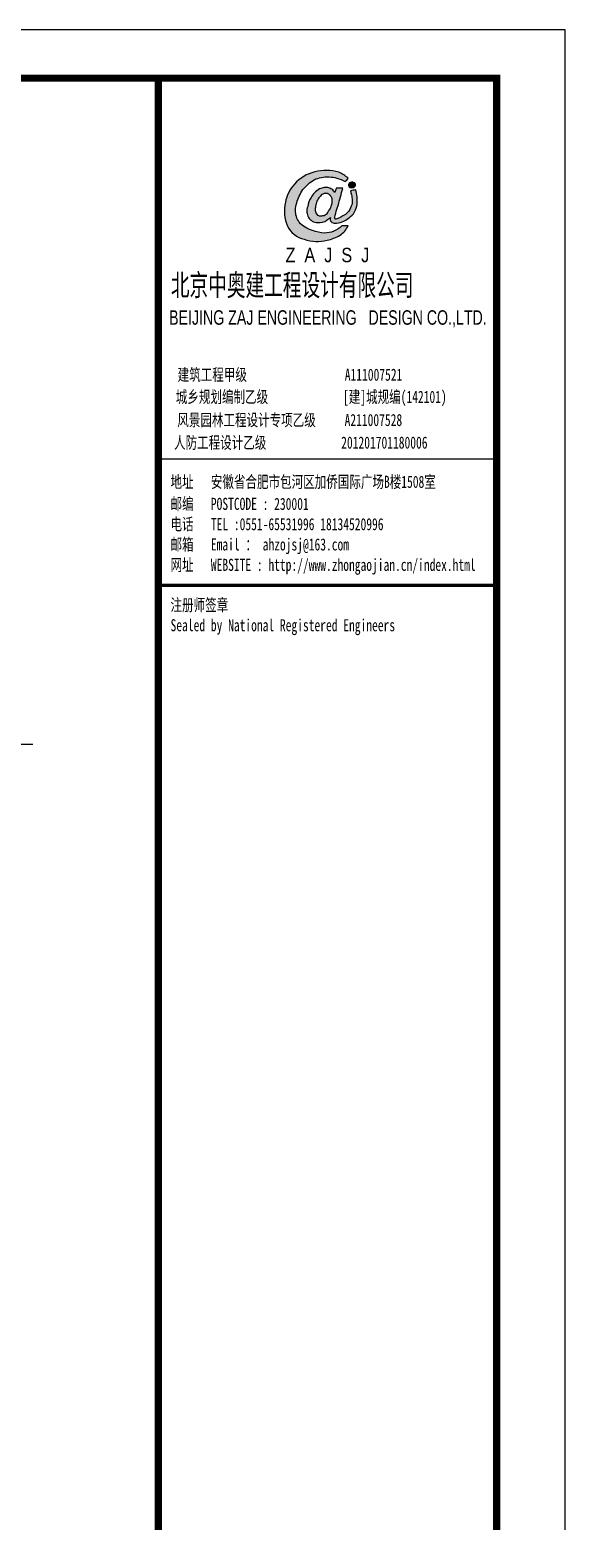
# Model space of a CAD drawing. Extents: x 180850 to 1399066, y 48356 to 327880.
# Drawn here: x 410236 to 425889, y 273319 to 316984 of the extents above; entities that cross this region are included whole.
import ezdxf
from ezdxf.enums import TextEntityAlignment as Align

# ---------------------------------------------------------------- set-up
doc = ezdxf.new("R2010")
doc.units = 0
doc.header["$LTSCALE"] = 1000
for name, color, linetype in [('AXIS', 3, 'Continuous'), ('PUB_TITLE', 4, 'Continuous'), ('图签', 3, 'Continuous')]:
    doc.layers.add(name, color=color, linetype=linetype)
doc.styles.add('_gyy_title_Arial', font='arial.ttf', dxfattribs={"width": 0.7})
doc.styles.add('_gyy_title_ST', font='', dxfattribs={"width": 0.8})
doc.styles.add('HZ', font='txt.shx', dxfattribs={"width": 0.8, "bigfont": '000hztxt.shx'})
doc.styles.get('_gyy_title_ST').set_extended_font_data('SimSun')

# ---------------------------------------------------------------- blocks, each defined once
blk = doc.blocks.new('dd')
at = {"layer": '图签'}
h = blk.add_hatch(color=5, dxfattribs=at)
h.set_gradient(color1=(0, 0, 255), color2=(36, 36, 255), one_color=1, tint=0.57)
h.paths.add_polyline_path([(452, 1270, -0.093206), (531, 1562, -0.136321), (716, 1807, -0.161039), (988, 1948, -0.108591), (1307, 1935, -0.049497), (1479, 1861, 0.062627), (1539, 1932, 0.094388), (1351, 2056, 0.136326), (854, 2062, 0.161722), (430, 1810, 0.133661), (243, 1435, 0.158414), (286, 937, 0.22517), (632, 669, 0.138663), (1107, 646, 0.074676), (1375, 753, 0.125344), (1543, 944, 0.006312), (1413, 948, -0.090385), (1244, 833, -0.096745), (1053, 797, -0.073845), (803, 850, -0.140868), (530, 1020, -0.160753)])
h = blk.add_hatch(color=5, dxfattribs=at)
h.set_gradient(color1=(0, 0, 255), color2=(36, 36, 255), one_color=1, tint=0.57)
h.paths.add_polyline_path([(1306, 1289, 0.011169), (1334, 1370, 0.005807), (1431, 1724, 0.01105), (1292, 1724, 0.016796), (1267, 1634, 0.125943), (1203, 1704, 0.083806), (1120, 1739, 0.082879), (1047, 1739, -0.008503), (952, 1710, 0.060057), (844, 1628, 0.086078), (774, 1532, 0.099424), (705, 1347, 0.12153), (690, 1225, 0.102644), (719, 1122, 0.056648), (797, 1042, 0.092914), (913, 1013, 0.194578), (1098, 1064, -0.002562), (1175, 1122, 0.064354), (1167, 1068, 0.172385), (1207, 1017, 0.105458), (1300, 1002, 0.086567), (1454, 1046, 0.047674), (1592, 1136, 0.166359), (1692, 1274, 0.096748), (1728, 1431, 0.03151), (1728, 1548, 0.041815), (1700, 1691, 0.007654), (1588, 1673, -0.009919), (1610, 1585, -0.068269), (1624, 1482, -0.105336), (1605, 1352, -0.14652), (1528, 1223, -0.070486), (1434, 1151, -0.077937), (1341, 1103, -0.127098), (1272, 1084, -0.114215), (1267, 1129, -0.007609)])
h.paths.add_polyline_path([(865, 1245, -0.099994), (863, 1328, -0.050974), (888, 1427, -0.120527), (938, 1529, -0.043888), (1002, 1595, -0.08446), (1063, 1619, -0.147309), (1127, 1607, -0.037474), (1177, 1572, -0.06931), (1209, 1507, -0.067662), (1213, 1431, -0.02676), (1211, 1413, 0.017209), (1183, 1329, -0.048815), (1120, 1223, -0.139096), (1046, 1163, -0.097991), (944, 1153, -0.085394), (909, 1169, -0.149141)], flags=16)
h = blk.add_hatch(color=1, dxfattribs=at)
h.set_gradient(color1=(255, 0, 0), color2=(255, 0, 0), tint=0.57)
h.paths.add_polyline_path([(1557, 1818, 0.386553), (1564, 1757, 0.170676), (1604, 1736, 0.082224), (1657, 1743, 0.087509), (1686, 1766, 0.264235), (1694, 1804, 0.244333), (1636, 1850, 0.30271)])
blk.add_lwpolyline([(1539, 1932, 0.094388), (1351, 2056, 0.136326), (854, 2062, 0.161722), (430, 1810, 0.133661), (243, 1435, 0.158414), (286, 937, 0.22517), (632, 669, 0.138663), (1107, 646, 0.074676), (1375, 753, 0.125344), (1543, 944, 0.006312), (1413, 948, -0.090385), (1244, 833, -0.096745), (1053, 797, -0.073845), (803, 850, -0.140868), (530, 1020, -0.160753), (452, 1270, -0.093206), (531, 1562, -0.136321), (716, 1807, -0.161039), (988, 1948, -0.108591), (1307, 1935, -0.049497), (1479, 1861, 0.062627)], format="xyb", close=True, dxfattribs=at)
for points in [[(1431, 1724, 0.011041), (1292, 1724, 0.016796), (1267, 1634, 0.125943), (1203, 1704, 0.083806), (1120, 1739, 0.082879), (1047, 1739, -0.008503), (952, 1710, 0.060057), (844, 1628, 0.086078), (774, 1532, 0.099424), (705, 1347, 0.12153), (690, 1225, 0.102644), (719, 1122, 0.056648), (797, 1042, 0.092914), (913, 1013, 0.194578), (1098, 1064, -0.002562), (1175, 1122, 0.064354), (1167, 1068, 0.172385), (1207, 1017, 0.105458), (1300, 1002, 0.086567), (1454, 1046, 0.047674), (1592, 1136, 0.166359), (1692, 1274, 0.096748), (1728, 1431, 0.03151), (1728, 1548, 0.041815), (1700, 1691, 0.007654), (1588, 1673, -0.009919), (1610, 1585, -0.068269), (1624, 1482, -0.105336), (1605, 1352, -0.14652), (1528, 1223, -0.070486), (1434, 1151, -0.077937), (1341, 1103, -0.127098), (1272, 1084, -0.114215), (1267, 1129, -0.007609), (1306, 1289, 0.011169), (1334, 1370, 0.005782), (1430, 1722, 0.069025)], [(1213, 1431, 0.067662), (1209, 1507, 0.06931), (1177, 1572, 0.037474), (1127, 1607, 0.147309), (1063, 1619, 0.08446), (1002, 1595, 0.043888), (938, 1529, 0.120527), (888, 1427, 0.050974), (863, 1328, 0.099994), (865, 1245, 0.149141), (909, 1169, 0.085394), (944, 1153, 0.097991), (1046, 1163, 0.139096), (1120, 1223, 0.048815), (1183, 1329, -0.017209), (1211, 1413, 0.02676), (1213, 1431, 0.441273)], [(1694, 1804, 0.243958), (1636, 1850, 0.303117), (1557, 1818, 0.386553), (1564, 1757, 0.170676), (1604, 1736, 0.082224), (1657, 1743, 0.087509), (1686, 1766, 0.264235), (1694, 1804, -7.823139)]]:
    blk.add_lwpolyline(points, format="xyb", dxfattribs=at)
at = {"insert": (246, 492), "char_height": 300, "width": 8000, "attachment_point": 1, "style": 'HZ'}
blk.add_mtext('{\\fArial|b0|i0|c0|p32;Z  A  J  S  J}', dxfattribs=at)

msp = doc.modelspace()

# ---------------------------------------------------------------- linework, layer by layer
at = {"layer": 'AXIS'}
msp.add_line((410324.61, 296060.16), (407590.69, 296060.16), dxfattribs=at)
at = {"layer": 'PUB_TITLE'}
msp.add_line((413990.5, 304424.06), (423889.48, 304424.06), dxfattribs=at)
msp.add_lwpolyline([(307089.48, 232984.16), (425889.48, 232984.16), (425889.48, 316984.16), (307089.48, 316984.16)], close=True, dxfattribs=at)
at = {"layer": 'PUB_TITLE', "const_width": 212.12}
for points in [[(309909.8, 234398.34), (309909.8, 315569.98), (423889.48, 315569.98), (423889.48, 234398.34)], [(413990.5, 315569.98), (423889.48, 315569.98), (423889.48, 234398.34), (413990.5, 234398.34)]]:
    msp.add_lwpolyline(points, close=True, dxfattribs=at)
at = {"layer": 'PUB_TITLE', "const_width": 98.99}
msp.add_lwpolyline([(413990.5, 300718.41), (423889.48, 300718.41)], dxfattribs=at)

# ---------------------------------------------------------------- block references
at = {"layer": '图签', "xscale": 1.414139999943435, "yscale": 1.414139999943435, "zscale": 1.414139999943435}
msp.add_blockref('dd', (417364.07, 309907.24), dxfattribs=at)

# ---------------------------------------------------------------- texts
at = {"color": 1, "insert": (414358.7, 309846.28), "char_height": 718.1993, "width": 9393.6358, "attachment_point": 1, "style": 'HZ'}
msp.add_mtext('北京中奥建工程设计有限公司', dxfattribs=at)
at = {"layer": 'PUB_TITLE', "width": 0.7}
for s, height, style, p in [('BEIJING ZAJ ENGINEERING   DESIGN CO.,LTD.', 424.2416, '_gyy_title_Arial', (418951.59, 308349.06)), ('建筑工程甲级                 A111007521             ', 353.5346, '_gyy_title_ST', (418937.37, 306710.73)), ('城乡规划编制乙级             [建]城规编(142101)', 353.5346, '_gyy_title_ST', (418465.29, 306062.11)), ('风景园林工程设计专项乙级     A211007528           ', 353.5346, '_gyy_title_ST', (418761.39, 305383.92)), ('人防工程设计乙级             201201701180006', 353.5346, '_gyy_title_ST', (418158.5, 304722.3))]:
    msp.add_text(s, height=height, dxfattribs=dict(at, style=style)).set_placement(p, align=Align.CENTER)
at = {"layer": 'PUB_TITLE', "style": '_gyy_title_ST', "width": 0.7}
for s, height, p in [('地址   安徽省合肥市包河区加侨国际广场B楼1508室', 353.5346, (414348.33, 303573.72)), ('邮编   POSTCODE : 230001', 353.5346, (414348.33, 302927.96)), ('电话   TEL :0551-65531996 18134520996', 353.5346, (414348.33, 302334.02)), ('邮箱   Email ： ahzojsj@163.com', 353.5346, (414348.33, 301740.09)), ('网址   WEBSITE : http://www.zhongaojian.cn/index.html', 353.5346, (414348.33, 301142.65)), ('注册师签章', 353.535, (414348.33, 299968.92)), ('Sealed by National Registered Engineers', 353.5346, (414350.25, 299374.98))]:
    msp.add_text(s, height=height, dxfattribs=at).set_placement(p)

doc.saveas('drawing.dxf')
